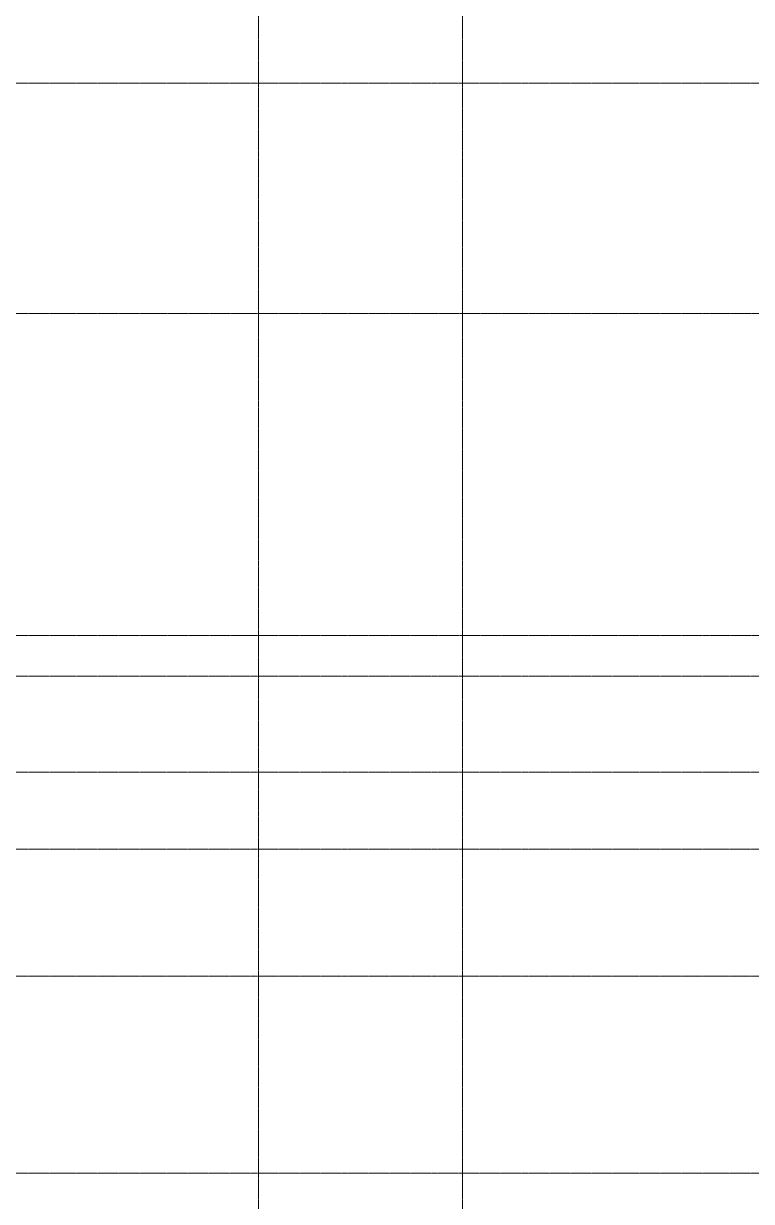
# Model space of a CAD drawing. Header units: inches. Extents: x -3679 to 241, y -496 to 1784.
# Drawn here: x -2538.9 to -2235.7, y 593.2 to 1083.8 of the extents above; entities that cross this region are included whole.
import ezdxf

# ---------------------------------------------------------------- set-up
doc = ezdxf.new("R2010")
doc.units = ezdxf.units.IN
doc.header["$MEASUREMENT"] = 0
doc.linetypes.add('Grid Line', pattern=[0.875, 0.5, -0.125, 0.125, -0.125])
doc.layers.add('S-GRID', color=8, linetype='Continuous', lineweight=9)

msp = doc.modelspace()

# ---------------------------------------------------------------- linework, layer by layer
at = {"layer": 'S-GRID', "linetype": 'Grid Line'}
for p, q in [((-2441, 1771.74), (-2441, -484.26)), ((-2356, 1771.74), (-2356, -484.26)), ((-3666.39, 1059), (228, 1059)), ((228, 963), (-3666.39, 963)), ((228, 829), (-3666.39, 829)), ((-3666.39, 812), (228, 812)), ((-3666.39, 772), (228, 772)), ((-3666.39, 740), (228, 740)), ((-3666.39, 687), (228, 687)), ((-3666.39, 605), (228, 605))]:
    msp.add_line(p, q, dxfattribs=at)

doc.saveas('drawing.dxf')
